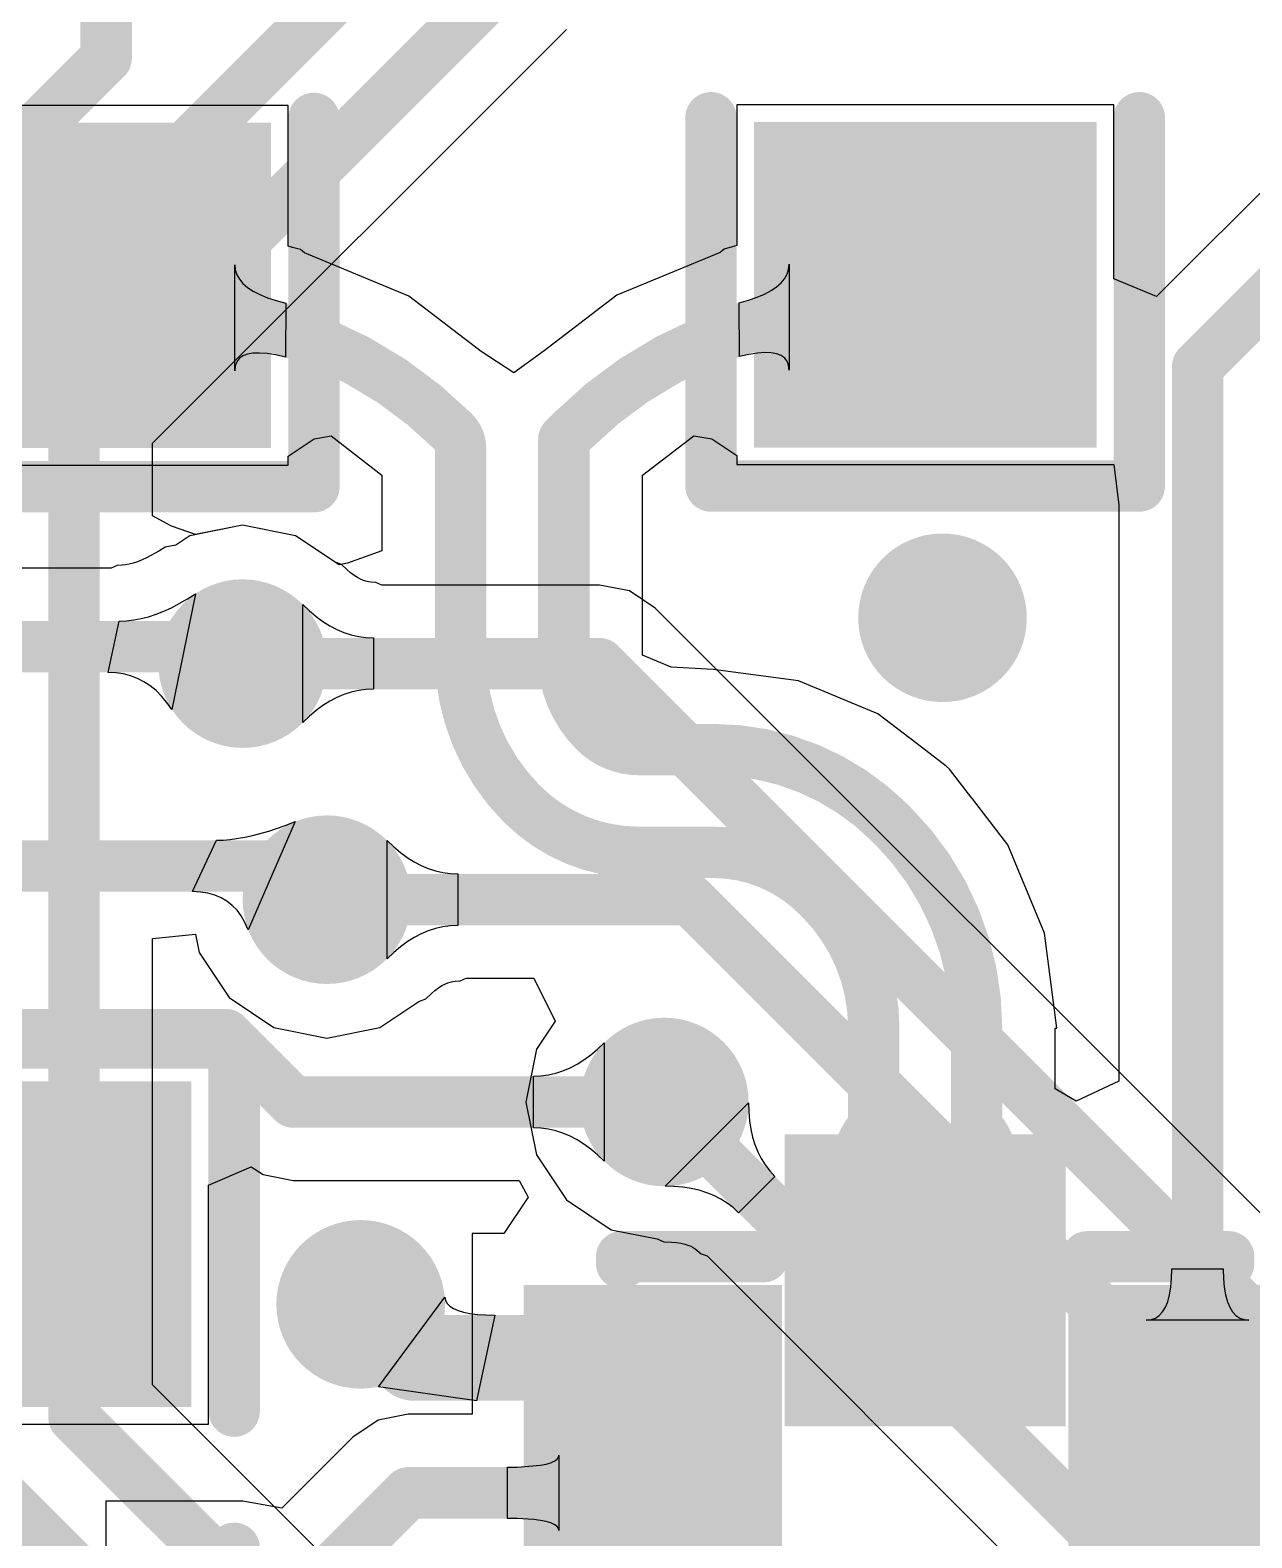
# Model space of a CAD drawing. Header units: millimetres. Extents: x 6.03 to 8.53, y 10.22 to 11.81.
# Drawn here: x 7.3866 to 7.5292, y 10.579 to 10.7551 of the extents above; entities that cross this region are included whole.
import ezdxf

# ---------------------------------------------------------------- set-up
doc = ezdxf.new("R2010")
doc.units = ezdxf.units.MM
doc.header["$MEASUREMENT"] = 0
for name, color, linetype in [('BottomLayer', 5, 'Continuous'), ('Mechanical15', 56, 'Continuous'), ('MultiLayer', 9, 'Continuous'), ('TopLayer', 1, 'Continuous'), ('TopOverlay', 2, 'Continuous'), ('TopPaste', 8, 'Continuous'), ('TopSolder', 216, 'Continuous')]:
    doc.layers.add(name, color=color, linetype=linetype)

# ---------------------------------------------------------------- blocks, each defined once
blk = doc.blocks.new('0603_25')
at = {"layer": 'TopLayer'}
for points in [[(-0.0425, -0.016), (-0.0125, -0.016), (-0.0425, 0.016), (-0.0125, 0.016)], [(0.0125, -0.016), (0.0425, -0.016), (0.0125, 0.016), (0.0425, 0.016)]]:
    blk.add_solid(points, dxfattribs=at)
at = {"layer": 'TopOverlay', "const_width": 0.006}
for points in [[(-0.051, -0.025), (-0.051, 0.025)], [(-0.008, 0.025), (-0.051, 0.025)], [(0.051, 0.025), (0.008, 0.025)], [(0.051, -0.025), (0.051, 0.025)], [(-0.008, -0.025), (-0.051, -0.025)], [(0.051, -0.025), (0.008, -0.025)]]:
    blk.add_lwpolyline(points, dxfattribs=at)
at = {"layer": 'TopOverlay', "const_width": 0.003}
for points in [[(-0.0525, 0.025, 1), (-0.0495, 0.025, 1)], [(-0.0525, 0.025, 1), (-0.0495, 0.025, 1)], [(-0.0095, 0.025, 1), (-0.0065, 0.025, 1)], [(0.0065, 0.025, 1), (0.0095, 0.025, 1)], [(0.0495, 0.025, 1), (0.0525, 0.025, 1)], [(0.0495, 0.025, 1), (0.0525, 0.025, 1)], [(-0.0525, -0.025, 1), (-0.0495, -0.025, 1)], [(-0.0525, -0.025, 1), (-0.0495, -0.025, 1)], [(-0.0095, -0.025, 1), (-0.0065, -0.025, 1)], [(0.0065, -0.025, 1), (0.0095, -0.025, 1)], [(0.0495, -0.025, 1), (0.0525, -0.025, 1)], [(0.0495, -0.025, 1), (0.0525, -0.025, 1)]]:
    blk.add_lwpolyline(points, format="xyb", close=True, dxfattribs=at)
at = {"layer": 'TopPaste'}
for points in [[(-0.0425, -0.016), (-0.0125, -0.016), (-0.0425, 0.016), (-0.0125, 0.016)], [(0.0125, -0.016), (0.0425, -0.016), (0.0125, 0.016), (0.0425, 0.016)]]:
    blk.add_solid(points, dxfattribs=at)
at = {"layer": 'TopSolder'}
for points in [[(-0.0465, -0.02), (-0.0085, -0.02), (-0.0465, 0.02), (-0.0085, 0.02)], [(0.0085, -0.02), (0.0465, -0.02), (0.0085, 0.02), (0.0465, 0.02)]]:
    blk.add_solid(points, dxfattribs=at)
blk = doc.blocks.new('0603_26')
at = {"layer": 'TopLayer'}
for points in [[(-0.0425, -0.016), (-0.0125, -0.016), (-0.0425, 0.016), (-0.0125, 0.016)], [(0.0125, -0.016), (0.0425, -0.016), (0.0125, 0.016), (0.0425, 0.016)]]:
    blk.add_solid(points, dxfattribs=at)
at = {"layer": 'TopOverlay', "const_width": 0.006}
for points in [[(-0.051, -0.025), (-0.051, 0.025)], [(-0.008, 0.025), (-0.051, 0.025)], [(0.051, 0.025), (0.008, 0.025)], [(0.051, -0.025), (0.051, 0.025)], [(-0.008, -0.025), (-0.051, -0.025)], [(0.051, -0.025), (0.008, -0.025)]]:
    blk.add_lwpolyline(points, dxfattribs=at)
at = {"layer": 'TopOverlay', "const_width": 0.003}
for points in [[(-0.0525, 0.025, 1), (-0.0495, 0.025, 1)], [(-0.0525, 0.025, 1), (-0.0495, 0.025, 1)], [(-0.0095, 0.025, 1), (-0.0065, 0.025, 1)], [(0.0065, 0.025, 1), (0.0095, 0.025, 1)], [(0.0495, 0.025, 1), (0.0525, 0.025, 1)], [(0.0495, 0.025, 1), (0.0525, 0.025, 1)], [(-0.0525, -0.025, 1), (-0.0495, -0.025, 1)], [(-0.0525, -0.025, 1), (-0.0495, -0.025, 1)], [(-0.0095, -0.025, 1), (-0.0065, -0.025, 1)], [(0.0065, -0.025, 1), (0.0095, -0.025, 1)], [(0.0495, -0.025, 1), (0.0525, -0.025, 1)], [(0.0495, -0.025, 1), (0.0525, -0.025, 1)]]:
    blk.add_lwpolyline(points, format="xyb", close=True, dxfattribs=at)
at = {"layer": 'TopPaste'}
for points in [[(-0.0425, -0.016), (-0.0125, -0.016), (-0.0425, 0.016), (-0.0125, 0.016)], [(0.0125, -0.016), (0.0425, -0.016), (0.0125, 0.016), (0.0425, 0.016)]]:
    blk.add_solid(points, dxfattribs=at)
at = {"layer": 'TopSolder'}
for points in [[(-0.0465, -0.02), (-0.0085, -0.02), (-0.0465, 0.02), (-0.0085, 0.02)], [(0.0085, -0.02), (0.0465, -0.02), (0.0085, 0.02), (0.0465, 0.02)]]:
    blk.add_solid(points, dxfattribs=at)
blk = doc.blocks.new('0603_28')
at = {"layer": 'TopLayer'}
for points in [[(-0.0425, -0.016), (-0.0125, -0.016), (-0.0425, 0.016), (-0.0125, 0.016)], [(0.0125, -0.016), (0.0425, -0.016), (0.0125, 0.016), (0.0425, 0.016)]]:
    blk.add_solid(points, dxfattribs=at)
at = {"layer": 'TopOverlay', "const_width": 0.006}
for points in [[(-0.051, -0.025), (-0.051, 0.025)], [(-0.008, 0.025), (-0.051, 0.025)], [(0.051, 0.025), (0.008, 0.025)], [(0.051, -0.025), (0.051, 0.025)], [(-0.008, -0.025), (-0.051, -0.025)], [(0.051, -0.025), (0.008, -0.025)]]:
    blk.add_lwpolyline(points, dxfattribs=at)
at = {"layer": 'TopOverlay', "const_width": 0.003}
for points in [[(-0.0525, 0.025, 1), (-0.0495, 0.025, 1)], [(-0.0525, 0.025, 1), (-0.0495, 0.025, 1)], [(-0.0095, 0.025, 1), (-0.0065, 0.025, 1)], [(0.0065, 0.025, 1), (0.0095, 0.025, 1)], [(0.0495, 0.025, 1), (0.0525, 0.025, 1)], [(0.0495, 0.025, 1), (0.0525, 0.025, 1)], [(-0.0525, -0.025, 1), (-0.0495, -0.025, 1)], [(-0.0525, -0.025, 1), (-0.0495, -0.025, 1)], [(-0.0095, -0.025, 1), (-0.0065, -0.025, 1)], [(0.0065, -0.025, 1), (0.0095, -0.025, 1)], [(0.0495, -0.025, 1), (0.0525, -0.025, 1)], [(0.0495, -0.025, 1), (0.0525, -0.025, 1)]]:
    blk.add_lwpolyline(points, format="xyb", close=True, dxfattribs=at)
at = {"layer": 'TopPaste'}
for points in [[(-0.0425, -0.016), (-0.0125, -0.016), (-0.0425, 0.016), (-0.0125, 0.016)], [(0.0125, -0.016), (0.0425, -0.016), (0.0125, 0.016), (0.0425, 0.016)]]:
    blk.add_solid(points, dxfattribs=at)
at = {"layer": 'TopSolder'}
for points in [[(-0.0465, -0.02), (-0.0085, -0.02), (-0.0465, 0.02), (-0.0085, 0.02)], [(0.0085, -0.02), (0.0465, -0.02), (0.0085, 0.02), (0.0465, 0.02)]]:
    blk.add_solid(points, dxfattribs=at)
blk = doc.blocks.new('FSUSB42UMX_48')
at = {"layer": 'Mechanical15'}
for points, const_width in [([(-0.0324799, 0.00787, 1), (-0.0383799, 0.00787, 1)], 0.005906), ([(-0.0398564, 0.00787, 1), (-0.0369034, 0.00787, 1)], 0.002953), ([(-0.0339564, 0.00787, 1), (-0.0310034, 0.00787, 1)], 0.002953)]:
    blk.add_lwpolyline(points, format="xyb", close=True, dxfattribs=dict(at, const_width=const_width))
at = {"layer": 'TopLayer'}
for points in [[(-0.0202754, 0.0428735), (-0.0202754, 0.0207085), (-0.0112204, 0.0428735), (-0.0112204, 0.0207085)], [(-0.0045274, 0.0428735), (-0.0045274, 0.0207085), (0.0045276, 0.0428735), (0.0045276, 0.0207085)], [(0.0112206, 0.0428735), (0.0112206, 0.0207085), (0.0202756, 0.0428735), (0.0202756, 0.0207085)], [(-0.0378509, 0.0124015), (-0.0378509, 0.0033465), (-0.0117489, 0.0124015), (-0.0117489, 0.0033465)], [(0.0117491, 0.0124015), (0.0117491, 0.0033465), (0.0378511, 0.0124015), (0.0378511, 0.0033465)], [(-0.0378509, -0.0033465), (-0.0378509, -0.0124015), (-0.0117489, -0.0033465), (-0.0117489, -0.0124015)], [(0.0117491, -0.0033465), (0.0117491, -0.0124015), (0.0378511, -0.0033465), (0.0378511, -0.0124015)], [(-0.0202754, -0.0207085), (-0.0202754, -0.0428735), (-0.0112204, -0.0207085), (-0.0112204, -0.0428735)], [(-0.0045274, -0.0207085), (-0.0045274, -0.0428735), (0.0045276, -0.0207085), (0.0045276, -0.0428735)], [(0.0112206, -0.0207085), (0.0112206, -0.0428735), (0.0202756, -0.0207085), (0.0202756, -0.0428735)]]:
    blk.add_solid(points, dxfattribs=at)
at = {"layer": 'TopOverlay', "const_width": 0.005984}
for points in [[(-0.0275589, 0.018899), (-0.0275589, 0.035433)], [(-0.0267789, 0.035433), (-0.0275589, 0.035433)], [(0.0275591, 0.035433), (0.0267791, 0.035433)], [(0.0275591, 0.018899), (0.0275591, 0.035433)], [(-0.0275589, -0.035433), (-0.0275589, -0.018899)], [(0.0275591, -0.035433), (0.0275591, -0.018899)], [(-0.0267789, -0.035433), (-0.0275589, -0.035433)], [(0.0275591, -0.035433), (0.0267791, -0.035433)]]:
    blk.add_lwpolyline(points, dxfattribs=at)
at = {"layer": 'TopOverlay'}
for points, const_width in [([(-0.0290549, 0.035433, 1), (-0.0260629, 0.035433, 1)], 0.002992), ([(-0.0290549, 0.035433, 1), (-0.0260629, 0.035433, 1)], 0.002992), ([(-0.0282749, 0.035433, 1), (-0.0252829, 0.035433, 1)], 0.002992), ([(0.0252831, 0.035433, 1), (0.0282751, 0.035433, 1)], 0.002992), ([(0.0260631, 0.035433, 1), (0.0290551, 0.035433, 1)], 0.002992), ([(0.0260631, 0.035433, 1), (0.0290551, 0.035433, 1)], 0.002992), ([(-0.0356295, 0.0255906, 1), (-0.0415295, 0.0255906, 1)], 0.005906), ([(-0.043006, 0.0255906, 1), (-0.040053, 0.0255906, 1)], 0.002953), ([(-0.037106, 0.0255906, 1), (-0.034153, 0.0255906, 1)], 0.002953), ([(-0.0290549, 0.018899, 1), (-0.0260629, 0.018899, 1)], 0.002992), ([(0.0260631, 0.018899, 1), (0.0290551, 0.018899, 1)], 0.002992), ([(-0.0290549, -0.018899, 1), (-0.0260629, -0.018899, 1)], 0.002992), ([(0.0260631, -0.018899, 1), (0.0290551, -0.018899, 1)], 0.002992), ([(-0.0290549, -0.035433, 1), (-0.0260629, -0.035433, 1)], 0.002992), ([(-0.0290549, -0.035433, 1), (-0.0260629, -0.035433, 1)], 0.002992), ([(-0.0282749, -0.035433, 1), (-0.0252829, -0.035433, 1)], 0.002992), ([(0.0252831, -0.035433, 1), (0.0282751, -0.035433, 1)], 0.002992), ([(0.0260631, -0.035433, 1), (0.0290551, -0.035433, 1)], 0.002992), ([(0.0260631, -0.035433, 1), (0.0290551, -0.035433, 1)], 0.002992)]:
    blk.add_lwpolyline(points, format="xyb", close=True, dxfattribs=dict(at, const_width=const_width))
at = {"layer": 'TopPaste'}
for points in [[(-0.0202754, 0.0428735), (-0.0202754, 0.0207085), (-0.0112204, 0.0428735), (-0.0112204, 0.0207085)], [(-0.0045274, 0.0428735), (-0.0045274, 0.0207085), (0.0045276, 0.0428735), (0.0045276, 0.0207085)], [(0.0112206, 0.0428735), (0.0112206, 0.0207085), (0.0202756, 0.0428735), (0.0202756, 0.0207085)], [(-0.0378509, 0.0124015), (-0.0378509, 0.0033465), (-0.0117489, 0.0124015), (-0.0117489, 0.0033465)], [(0.0117491, 0.0124015), (0.0117491, 0.0033465), (0.0378511, 0.0124015), (0.0378511, 0.0033465)], [(-0.0378509, -0.0033465), (-0.0378509, -0.0124015), (-0.0117489, -0.0033465), (-0.0117489, -0.0124015)], [(0.0117491, -0.0033465), (0.0117491, -0.0124015), (0.0378511, -0.0033465), (0.0378511, -0.0124015)], [(-0.0202754, -0.0207085), (-0.0202754, -0.0428735), (-0.0112204, -0.0207085), (-0.0112204, -0.0428735)], [(-0.0045274, -0.0207085), (-0.0045274, -0.0428735), (0.0045276, -0.0207085), (0.0045276, -0.0428735)], [(0.0112206, -0.0207085), (0.0112206, -0.0428735), (0.0202756, -0.0207085), (0.0202756, -0.0428735)]]:
    blk.add_solid(points, dxfattribs=at)
at = {"layer": 'TopSolder'}
for points in [[(-0.0242754, 0.0468735), (-0.0242754, 0.0167085), (-0.0072204, 0.0468735), (-0.0072204, 0.0167085)], [(-0.0085274, 0.0468735), (-0.0085274, 0.0167085), (0.0085276, 0.0468735), (0.0085276, 0.0167085)], [(0.0072206, 0.0468735), (0.0072206, 0.0167085), (0.0242756, 0.0468735), (0.0242756, 0.0167085)], [(-0.0418509, 0.0164015), (-0.0418509, -0.0006535), (-0.0077489, 0.0164015), (-0.0077489, -0.0006535)], [(0.0077491, 0.0164015), (0.0077491, -0.0006535), (0.0418511, 0.0164015), (0.0418511, -0.0006535)], [(-0.0418509, 0.0006535), (-0.0418509, -0.0164015), (-0.0077489, 0.0006535), (-0.0077489, -0.0164015)], [(0.0077491, 0.0006535), (0.0077491, -0.0164015), (0.0418511, 0.0006535), (0.0418511, -0.0164015)], [(-0.0242754, -0.0167085), (-0.0242754, -0.0468735), (-0.0072204, -0.0167085), (-0.0072204, -0.0468735)], [(-0.0085274, -0.0167085), (-0.0085274, -0.0468735), (0.0085276, -0.0167085), (0.0085276, -0.0468735)], [(0.0072206, -0.0167085), (0.0072206, -0.0468735), (0.0242756, -0.0167085), (0.0242756, -0.0468735)]]:
    blk.add_solid(points, dxfattribs=at)

msp = doc.modelspace()

# ---------------------------------------------------------------- linework, layer by layer
at = {"layer": 'BottomLayer'}
for p, q in [((7.4009088, 10.7068293), (7.4492238, 10.7551443)), ((7.4009088, 10.6983391), (7.4009088, 10.7068293)), ((7.4031167, 10.697159), (7.4009088, 10.6983391)), ((7.4059089, 10.6961598), (7.4031167, 10.697159)), ((7.4114176, 10.6972556), (7.4059089, 10.6961598)), ((7.417599, 10.696026), (7.4114176, 10.6972556)), ((7.4221459, 10.6929879), (7.417599, 10.696026)), ((7.4229475, 10.6926742), (7.4221459, 10.6929879)), ((7.4235684, 10.6920773), (7.4229475, 10.6926742)), ((7.4240226, 10.6916929), (7.4235684, 10.6920773)), ((7.4244434, 10.6913837), (7.4240226, 10.6916929)), ((7.424831, 10.6911406), (7.4244434, 10.6913837)), ((7.4251845, 10.6909558), (7.424831, 10.6911406)), ((7.4255085, 10.6908194), (7.4251845, 10.6909558)), ((7.425811, 10.6907219), (7.4255085, 10.6908194)), ((7.4261005, 10.6906561), (7.425811, 10.6907219)), ((7.4263925, 10.6906169), (7.4261005, 10.6906561)), ((7.4269837, 10.6905908), (7.4263925, 10.6906169)), ((7.4276515, 10.690279), (7.4269837, 10.6905908)), ((7.4530669, 10.690279), (7.4276515, 10.690279)), ((7.4565785, 10.6895805), (7.4530669, 10.690279)), ((7.4595555, 10.6875913), (7.4565785, 10.6895805)), ((7.4184466, 10.674213), (7.4184466, 10.6879924)), ((7.4184466, 10.6879924), (7.4192153, 10.6872534)), ((7.4192153, 10.6872534), (7.4199966, 10.6865921)), ((7.4199966, 10.6865921), (7.4207905, 10.6860087)), ((7.4207905, 10.6860087), (7.4215968, 10.685503)), ((7.5413248, 10.605822), (7.4595555, 10.6875913)), ((7.4215968, 10.685503), (7.4224156, 10.6850751)), ((7.4224156, 10.6850751), (7.4232469, 10.6847251)), ((7.4232469, 10.6847251), (7.4240907, 10.6844528)), ((7.4240907, 10.6844528), (7.4249471, 10.6842583)), ((7.4249471, 10.6842583), (7.4258159, 10.6841416)), ((7.4258159, 10.6841416), (7.4266973, 10.6841027)), ((7.4266973, 10.6841027), (7.4266973, 10.6781027)), ((7.4232469, 10.6774803), (7.4224156, 10.6771303)), ((7.4240907, 10.6777526), (7.4232469, 10.6774803)), ((7.4249471, 10.6779471), (7.4240907, 10.6777526)), ((7.4258159, 10.6780638), (7.4249471, 10.6779471)), ((7.4266973, 10.6781027), (7.4258159, 10.6780638)), ((7.4199966, 10.6756133), (7.4192153, 10.674952)), ((7.4207905, 10.6761967), (7.4199966, 10.6756133)), ((7.4215968, 10.6767024), (7.4207905, 10.6761967)), ((7.4224156, 10.6771303), (7.4215968, 10.6767024)), ((7.4192153, 10.674952), (7.4184466, 10.674213)), ((7.4282891, 10.6466538), (7.4282891, 10.6604334)), ((7.4282891, 10.6604334), (7.4290578, 10.6596943)), ((7.4290578, 10.6596943), (7.4298391, 10.659033)), ((7.4298391, 10.659033), (7.430633, 10.6584496)), ((7.430633, 10.6584496), (7.4314393, 10.6579439)), ((7.4314393, 10.6579439), (7.4322581, 10.657516)), ((7.4322581, 10.657516), (7.4330894, 10.657166)), ((7.4330894, 10.657166), (7.4339332, 10.6568937)), ((7.4339332, 10.6568937), (7.4347896, 10.6566992)), ((7.4347896, 10.6566992), (7.4356584, 10.6565825)), ((7.4356584, 10.6565825), (7.4365398, 10.6565436)), ((7.4365398, 10.6565436), (7.4365398, 10.6505436)), ((7.4009088, 10.6490213), (7.4059088, 10.6495138)), ((7.4059088, 10.6495138), (7.4063368, 10.6473622)), ((7.4314393, 10.6491433), (7.430633, 10.6486376)), ((7.4322581, 10.6495712), (7.4314393, 10.6491433)), ((7.4330894, 10.6499212), (7.4322581, 10.6495712)), ((7.4339332, 10.6501935), (7.4330894, 10.6499212)), ((7.4347896, 10.650388), (7.4339332, 10.6501935)), ((7.4356584, 10.6505047), (7.4347896, 10.650388)), ((7.4365398, 10.6505436), (7.4356584, 10.6505047)), ((7.4009088, 10.5969109), (7.4009088, 10.6490213)), ((7.4063368, 10.6473622), (7.4098383, 10.6421218)), ((7.4290578, 10.6473929), (7.4282891, 10.6466538)), ((7.4298391, 10.6480542), (7.4290578, 10.6473929)), ((7.430633, 10.6486376), (7.4298391, 10.6480542)), ((7.4350272, 10.6436906), (7.435351, 10.6438269)), ((7.435351, 10.6438269), (7.4356529, 10.6439243)), ((7.4356529, 10.6439243), (7.435943, 10.6439902)), ((7.435943, 10.6439902), (7.436235, 10.6440294)), ((7.436235, 10.6440294), (7.4368261, 10.6440555)), ((7.4368261, 10.6440555), (7.4374939, 10.6443673)), ((7.4374939, 10.6443673), (7.4454192, 10.6443673)), ((7.4454192, 10.6443673), (7.447888, 10.6393673)), ((7.4098383, 10.6421218), (7.4150787, 10.6386203)), ((7.4327903, 10.6419723), (7.4334111, 10.6425692)), ((7.4334111, 10.6425692), (7.4338645, 10.6429529)), ((7.4338645, 10.6429529), (7.4342863, 10.6432629)), ((7.4342863, 10.6432629), (7.4346737, 10.6435058)), ((7.4346737, 10.6435058), (7.4350272, 10.6436906)), ((7.4274415, 10.6386203), (7.4319885, 10.6416585)), ((7.4319885, 10.6416585), (7.4327903, 10.6419723)), ((7.4150787, 10.6386203), (7.4212601, 10.6373907)), ((7.4212601, 10.6373907), (7.4274415, 10.6386203)), ((7.447888, 10.6393673), (7.4457069, 10.636103)), ((7.4457069, 10.636103), (7.4444773, 10.6299216)), ((7.4444773, 10.6299216), (7.4457069, 10.6237402)), ((7.4607286, 10.6200796), (7.4704722, 10.6298232)), ((7.4704722, 10.6298232), (7.4704932, 10.628757)), ((7.4704932, 10.628757), (7.4705781, 10.6277369)), ((7.4705781, 10.6277369), (7.4707269, 10.626763)), ((7.4707269, 10.626763), (7.4709394, 10.6258353)), ((7.4709394, 10.6258353), (7.4712159, 10.6249538)), ((7.4712159, 10.6249538), (7.4715562, 10.6241184)), ((7.4457069, 10.6237402), (7.4492084, 10.6184998)), ((7.4715562, 10.6241184), (7.4719603, 10.6233292)), ((7.4719603, 10.6233292), (7.4724283, 10.6225862)), ((7.4735559, 10.6212386), (7.4693132, 10.6169959)), ((7.4724283, 10.6225862), (7.4729602, 10.6218893)), ((7.4729602, 10.6218893), (7.4735559, 10.6212386)), ((7.4617948, 10.6200586), (7.4607286, 10.6200796)), ((7.4628149, 10.6199737), (7.4617948, 10.6200586)), ((7.4637888, 10.6198249), (7.4628149, 10.6199737)), ((7.4647165, 10.6196124), (7.4637888, 10.6198249)), ((7.465598, 10.6193359), (7.4647165, 10.6196124)), ((7.4664334, 10.6189956), (7.465598, 10.6193359)), ((7.4492084, 10.6184998), (7.4544488, 10.6149983)), ((7.4672226, 10.6185915), (7.4664334, 10.6189956)), ((7.4679656, 10.6181235), (7.4672226, 10.6185915)), ((7.4686625, 10.6175916), (7.4679656, 10.6181235)), ((7.4693132, 10.6169959), (7.4686625, 10.6175916)), ((7.4544488, 10.6149983), (7.4598124, 10.6139314)), ((7.4598124, 10.6139314), (7.4606007, 10.6135865)), ((7.4606007, 10.6135865), (7.461461, 10.6135696)), ((7.461461, 10.6135696), (7.4620538, 10.6135202)), ((7.4620538, 10.6135202), (7.4625715, 10.6134411)), ((7.4625715, 10.6134411), (7.4630169, 10.6133391)), ((7.4630169, 10.6133391), (7.4633974, 10.6132198)), ((7.4633974, 10.6132198), (7.4637229, 10.6130872)), ((7.4637229, 10.6130872), (7.4640054, 10.6129426)), ((7.4640054, 10.6129426), (7.4642582, 10.6127833)), ((7.4642582, 10.6127833), (7.4644912, 10.6126055)), ((7.4644912, 10.6126055), (7.4649279, 10.6122057)), ((7.4649279, 10.6122057), (7.4656206, 10.6119539)), ((7.4656206, 10.6119539), (7.5114175, 10.566157)), ((7.4595752, 10.5382445), (7.4009088, 10.5969109))]:
    msp.add_line(p, q, dxfattribs=at)
at = {"layer": 'BottomLayer', "const_width": 0.006}
for points in [[(7.3954912, 10.7517905), (7.3954912, 10.9597789)], [(7.3797325, 10.7163468), (7.4269872, 10.7636015)], [(7.3917325, 10.7106302), (7.4427352, 10.7616329)], [(7.3677325, 10.7240318), (7.3954912, 10.7517905)], [(7.3917325, 10.59311), (7.3917325, 10.7106302)], [(7.4114176, 10.6811027), (7.4530669, 10.6811027)], [(7.4530669, 10.6811027), (7.5375239, 10.5966457)], [(7.4212601, 10.6535436), (7.4636555, 10.6535436)], [(7.4636555, 10.6535436), (7.5325534, 10.5846457)], [(7.4606302, 10.6299216), (7.5179061, 10.5726457)], [(7.3917325, 10.59311), (7.4530866, 10.5317559)], [(7.3797325, 10.5875903), (7.4269872, 10.5403356)]]:
    msp.add_lwpolyline(points, dxfattribs=at)
at = {"layer": 'BottomLayer'}
for points, const_width in [([(7.3939912, 10.7517905, 1), (7.3969912, 10.7517905, 1)], 0.003), ([(7.3939912, 10.7517905, 1), (7.3969912, 10.7517905, 1)], 0.003), ([(7.3902325, 10.7106302, 1), (7.3932325, 10.7106302, 1)], 0.003), ([(7.3902325, 10.7106302, 1), (7.3932325, 10.7106302, 1)], 0.003), ([(7.4881884, 10.6864525, 1), (7.4980308, 10.6864525, 1)], 0.0098425), ([(7.4064964, 10.6811027, 1), (7.4163388, 10.6811027, 1)], 0.0098425), ([(7.4099176, 10.6811027, 1), (7.4129176, 10.6811027, 1)], 0.003), ([(7.4515669, 10.6811027, 1), (7.4545669, 10.6811027, 1)], 0.003), ([(7.4515669, 10.6811027, 1), (7.4545669, 10.6811027, 1)], 0.003), ([(7.4163389, 10.6535436, 1), (7.4261813, 10.6535436, 1)], 0.0098425), ([(7.4197601, 10.6535436, 1), (7.4227601, 10.6535436, 1)], 0.003), ([(7.4621555, 10.6535436, 1), (7.4651555, 10.6535436, 1)], 0.003), ([(7.4621555, 10.6535436, 1), (7.4651555, 10.6535436, 1)], 0.003), ([(7.455709, 10.6299216, 1), (7.4655514, 10.6299216, 1)], 0.0098425), ([(7.4591302, 10.6299216, 1), (7.4621302, 10.6299216, 1)], 0.003), ([(7.4202759, 10.6062996, 1), (7.4301183, 10.6062996, 1)], 0.0098425), ([(7.3902325, 10.59311, 1), (7.3932325, 10.59311, 1)], 0.003), ([(7.3902325, 10.59311, 1), (7.3932325, 10.59311, 1)], 0.003)]:
    msp.add_lwpolyline(points, format="xyb", close=True, dxfattribs=dict(at, const_width=const_width))
at = {"layer": 'MultiLayer', "const_width": 0.0098425}
for points in [[(7.4881884, 10.6864525, 1), (7.4980308, 10.6864525, 1)], [(7.4064964, 10.6811027, 1), (7.4163388, 10.6811027, 1)], [(7.4163389, 10.6535436, 1), (7.4261813, 10.6535436, 1)], [(7.455709, 10.6299216, 1), (7.4655514, 10.6299216, 1)], [(7.4202759, 10.6062996, 1), (7.4301183, 10.6062996, 1)]]:
    msp.add_lwpolyline(points, format="xyb", close=True, dxfattribs=at)
at = {"layer": 'TopLayer'}
for p, q in [((7.5617542, 10.7676218), (7.5180885, 10.7239561)), ((7.4167371, 10.7462559), (7.3727371, 10.7462559)), ((7.4167371, 10.7298535), (7.4167371, 10.7462559)), ((7.5130885, 10.7463303), (7.4690885, 10.7463303)), ((7.4690885, 10.7463303), (7.4690885, 10.7299263)), ((7.5130885, 10.7260272), (7.5130885, 10.7463303)), ((7.4172212, 10.7296907), (7.4167371, 10.7298535)), ((7.4181738, 10.7294298), (7.4172212, 10.7296907)), ((7.4186401, 10.7290679), (7.4181738, 10.7294298)), ((7.4308271, 10.7240199), (7.4186401, 10.7290679)), ((7.4671561, 10.7291153), (7.4550891, 10.7241169)), ((7.4676424, 10.729494), (7.4671561, 10.7291153)), ((7.4685673, 10.729749), (7.4676424, 10.729494)), ((7.4690885, 10.7299263), (7.4685673, 10.729749)), ((7.4104971, 10.715299), (7.4104971, 10.7276524)), ((7.4104971, 10.7276524), (7.4105567, 10.7270653)), ((7.4105567, 10.7270653), (7.4107355, 10.726509)), ((7.4107355, 10.726509), (7.4110336, 10.7259835)), ((7.4746829, 10.7260432), (7.4749749, 10.726572)), ((7.4749749, 10.726572), (7.4751501, 10.7271327)), ((7.4751501, 10.7271327), (7.4752085, 10.7277252)), ((7.4752085, 10.7277252), (7.4752085, 10.715369)), ((7.4110336, 10.7259835), (7.4114509, 10.7254887)), ((7.4114509, 10.7254887), (7.4119874, 10.7250247)), ((7.4119874, 10.7250247), (7.4126431, 10.7245914)), ((7.4731061, 10.7246478), (7.4737485, 10.7250811)), ((7.4737485, 10.7250811), (7.4742741, 10.7255462)), ((7.4742741, 10.7255462), (7.4746829, 10.7260432)), ((7.5180885, 10.7239561), (7.5130885, 10.7260272)), ((7.4126431, 10.7245914), (7.4134181, 10.724189)), ((7.4134181, 10.724189), (7.4143123, 10.7238172)), ((7.4143123, 10.7238172), (7.4153257, 10.7234763)), ((7.4153257, 10.7234763), (7.4164583, 10.7231661)), ((7.4164583, 10.7231661), (7.4164133, 10.7168895)), ((7.4392471, 10.717559), (7.4308271, 10.7240199)), ((7.4550891, 10.7241169), (7.4466275, 10.7176242)), ((7.4693684, 10.7232332), (7.470478, 10.7235391)), ((7.469414, 10.7169545), (7.4693684, 10.7232332)), ((7.470478, 10.7235391), (7.4714708, 10.7238768)), ((7.4714708, 10.7238768), (7.4723469, 10.7242464)), ((7.4723469, 10.7242464), (7.4731061, 10.7246478)), ((7.4107337, 10.7163397), (7.4105563, 10.7158645)), ((7.4110296, 10.7167246), (7.4107337, 10.7163397)), ((7.4114437, 10.7170191), (7.4110296, 10.7167246)), ((7.4119762, 10.7172233), (7.4114437, 10.7170191)), ((7.4126269, 10.7173372), (7.4119762, 10.7172233)), ((7.413396, 10.7173608), (7.4126269, 10.7173372)), ((7.4142835, 10.717294), (7.413396, 10.7173608)), ((7.4152892, 10.7171369), (7.4142835, 10.717294)), ((7.4164133, 10.7168895), (7.4152892, 10.7171369)), ((7.4430591, 10.715055), (7.4392471, 10.717559)), ((7.4466275, 10.7176242), (7.4430591, 10.715055)), ((7.470515, 10.7171976), (7.469414, 10.7169545)), ((7.4715, 10.7173514), (7.470515, 10.7171976)), ((7.4723692, 10.7174159), (7.4715, 10.7173514)), ((7.4731225, 10.7173913), (7.4723692, 10.7174159)), ((7.4737599, 10.7172773), (7.4731225, 10.7173913)), ((7.4742814, 10.7170742), (7.4737599, 10.7172773)), ((7.474687, 10.7167818), (7.4742814, 10.7170742)), ((7.4749767, 10.7164001), (7.474687, 10.7167818)), ((7.4751506, 10.7159292), (7.4749767, 10.7164001)), ((7.4752085, 10.715369), (7.4751506, 10.7159292)), ((7.4105563, 10.7158645), (7.4104971, 10.715299)), ((7.4167371, 10.705332), (7.419768, 10.7073572)), ((7.419768, 10.7073572), (7.4217371, 10.7076762)), ((7.4217371, 10.7076762), (7.4276765, 10.7031188)), ((7.4580891, 10.7031002), (7.4640885, 10.7077037)), ((7.4640885, 10.7077037), (7.4661935, 10.707326)), ((7.4661935, 10.707326), (7.4690885, 10.7053916)), ((7.4690885, 10.7053916), (7.4690885, 10.7043303)), ((7.3727371, 10.7042559), (7.4167371, 10.7042559)), ((7.4167371, 10.7042559), (7.4167371, 10.705332)), ((7.4690885, 10.7043303), (7.5130884, 10.7043303)), ((7.5130884, 10.7043303), (7.5137032, 10.6995849)), ((7.4276765, 10.7031188), (7.4276765, 10.6942851)), ((7.4580891, 10.6821075), (7.4580891, 10.7031002)), ((7.5137032, 10.6995849), (7.5137032, 10.6323584)), ((7.4114176, 10.6972556), (7.4052362, 10.696026)), ((7.417599, 10.696026), (7.4114176, 10.6972556)), ((7.4036087, 10.6949386), (7.4023869, 10.6947157)), ((7.4052362, 10.696026), (7.4036087, 10.6949386)), ((7.4226765, 10.6926334), (7.417599, 10.696026)), ((7.3996826, 10.6931996), (7.3991363, 10.6929856)), ((7.4001988, 10.6934358), (7.3996826, 10.6931996)), ((7.4016332, 10.6942293), (7.4001988, 10.6934358)), ((7.4023869, 10.6947157), (7.4016332, 10.6942293)), ((7.4276765, 10.6942851), (7.4236617, 10.6928239)), ((7.3960871, 10.6922475), (7.3469428, 10.6922475)), ((7.3967693, 10.6925609), (7.3960871, 10.6922475)), ((7.3973692, 10.6925837), (7.3967693, 10.6925609)), ((7.397753, 10.6926268), (7.3973692, 10.6925837)), ((7.3981713, 10.6927041), (7.397753, 10.6926268)), ((7.3986331, 10.6928222), (7.3981713, 10.6927041)), ((7.3991363, 10.6929856), (7.3986331, 10.6928222)), ((7.4236617, 10.6928239), (7.4226765, 10.6926334)), ((7.403126, 10.6876332), (7.4049701, 10.6886533)), ((7.4059086, 10.689259), (7.4031527, 10.6757579)), ((7.4049701, 10.6886533), (7.4059086, 10.689259)), ((7.3957238, 10.6800712), (7.3970157, 10.6860712)), ((7.3970157, 10.6860712), (7.3978558, 10.6861031)), ((7.3978558, 10.6861031), (7.3987068, 10.6861987)), ((7.3987068, 10.6861987), (7.3995688, 10.6863581)), ((7.3995688, 10.6863581), (7.4004417, 10.6865813)), ((7.4004417, 10.6865813), (7.4013255, 10.6868682)), ((7.4013255, 10.6868682), (7.4022203, 10.6872188)), ((7.4022203, 10.6872188), (7.403126, 10.6876332)), ((7.4614416, 10.6806687), (7.4580891, 10.6821075)), ((7.3966332, 10.6800281), (7.3957238, 10.6800712)), ((7.3975056, 10.6798987), (7.3966332, 10.6800281)), ((7.398341, 10.679683), (7.3975056, 10.6798987)), ((7.3991394, 10.6793811), (7.398341, 10.679683)), ((7.3999008, 10.6789929), (7.3991394, 10.6793811)), ((7.4006252, 10.6785184), (7.3999008, 10.6789929)), ((7.4663297, 10.6803982), (7.4614416, 10.6806687)), ((7.4663297, 10.6803981), (7.4663297, 10.6803982)), ((7.4762906, 10.6790867), (7.4663297, 10.6803981)), ((7.4855728, 10.6752419), (7.4762906, 10.6790867)), ((7.4013126, 10.6779577), (7.4006252, 10.6785184)), ((7.401963, 10.6773107), (7.4013126, 10.6779577)), ((7.4025763, 10.6765775), (7.401963, 10.6773107)), ((7.4031527, 10.6757579), (7.4025763, 10.6765775)), ((7.4900122, 10.6718354), (7.4855728, 10.6752419)), ((7.4901523, 10.671728), (7.4900122, 10.6718354)), ((7.4901644, 10.6717186), (7.4901523, 10.671728)), ((7.4935435, 10.669126), (7.4901644, 10.6717186)), ((7.4939343, 10.6687869), (7.4935435, 10.669126)), ((7.4935435, 10.669126), (7.4935435, 10.669126)), ((7.496551, 10.6653762), (7.4939343, 10.6687869)), ((7.4965539, 10.6653726), (7.496551, 10.6653762)), ((7.4966057, 10.665305), (7.4965539, 10.6653726)), ((7.5007272, 10.6599336), (7.4966057, 10.665305)), ((7.4175455, 10.6626583), (7.412062, 10.6500407)), ((7.4125806, 10.6610251), (7.4144758, 10.6615477)), ((7.4144758, 10.6615477), (7.416492, 10.6622446)), ((7.416492, 10.6622446), (7.4175455, 10.6626583)), ((7.4055568, 10.6544807), (7.4083724, 10.6604807)), ((7.4083724, 10.6604807), (7.4091535, 10.6605025)), ((7.4091535, 10.6605025), (7.4099648, 10.6605678)), ((7.4099648, 10.6605678), (7.4116784, 10.6608291)), ((7.4116784, 10.6608291), (7.4125806, 10.6610251)), ((7.5049976, 10.6496239), (7.5007272, 10.6599336)), ((7.4064884, 10.6544363), (7.4055568, 10.6544807)), ((7.4073576, 10.6543031), (7.4064884, 10.6544363)), ((7.4081643, 10.6540811), (7.4073576, 10.6543031)), ((7.4089085, 10.6537703), (7.4081643, 10.6540811)), ((7.4095903, 10.6533707), (7.4089085, 10.6537703)), ((7.4102096, 10.6528823), (7.4095903, 10.6533707)), ((7.4107664, 10.6523051), (7.4102096, 10.6528823)), ((7.4112607, 10.6516391), (7.4107664, 10.6523051)), ((7.4116926, 10.6508843), (7.4112607, 10.6516391)), ((7.412062, 10.6500407), (7.4116926, 10.6508843)), ((7.5064542, 10.6385602), (7.5049976, 10.6496239)), ((7.5062648, 10.6314609), (7.5062648, 10.6385602)), ((7.5062648, 10.6385602), (7.5064542, 10.6385602)), ((7.4528325, 10.6360723), (7.4536012, 10.6368114)), ((7.4536012, 10.6368114), (7.4536012, 10.6230318)), ((7.4512573, 10.6348276), (7.4520512, 10.635411)), ((7.4520512, 10.635411), (7.4528325, 10.6360723)), ((7.4471007, 10.6330772), (7.4479571, 10.6332717)), ((7.4479571, 10.6332717), (7.4488009, 10.633544)), ((7.4488009, 10.633544), (7.4496322, 10.633894)), ((7.4496322, 10.633894), (7.450451, 10.6343219)), ((7.450451, 10.6343219), (7.4512573, 10.6348276)), ((7.4453505, 10.6329216), (7.4462319, 10.6329605)), ((7.4453505, 10.6269216), (7.4453505, 10.6329216)), ((7.4462319, 10.6329605), (7.4471007, 10.6330772)), ((7.5087071, 10.6300374), (7.5062648, 10.6314609)), ((7.5137032, 10.6323584), (7.5087071, 10.6300374)), ((7.4462319, 10.6268827), (7.4453505, 10.6269216)), ((7.4471007, 10.626766), (7.4462319, 10.6268827)), ((7.4479571, 10.6265715), (7.4471007, 10.626766)), ((7.4488009, 10.6262992), (7.4479571, 10.6265715)), ((7.4496322, 10.6259492), (7.4488009, 10.6262992)), ((7.450451, 10.6255213), (7.4496322, 10.6259492)), ((7.4512573, 10.6250156), (7.450451, 10.6255213)), ((7.4520512, 10.6244322), (7.4512573, 10.6250156)), ((7.4528325, 10.6237709), (7.4520512, 10.6244322)), ((7.4536012, 10.6230318), (7.4528325, 10.6237709)), ((7.4074331, 10.6202088), (7.4124331, 10.6223648)), ((7.4124331, 10.6223648), (7.4138115, 10.6214438)), ((7.4138115, 10.6214438), (7.4173231, 10.6207453)), ((7.4074331, 10.5923267), (7.4074331, 10.6202088)), ((7.4173231, 10.6207453), (7.4436843, 10.6207453)), ((7.4436843, 10.6207453), (7.4447657, 10.6188289)), ((7.4447657, 10.6188289), (7.4418883, 10.6145718)), ((7.4418883, 10.6145718), (7.438215, 10.6145718)), ((7.438215, 10.6145718), (7.438215, 10.5934726)), ((7.5198495, 10.6093118), (7.5198795, 10.6104518)), ((7.5198795, 10.6104518), (7.5258795, 10.6104518)), ((7.5258795, 10.6104518), (7.5259095, 10.6093118)), ((7.5197595, 10.6082918), (7.5198495, 10.6093118)), ((7.5259095, 10.6093118), (7.5259995, 10.6082918)), ((7.4272804, 10.5966801), (7.4350026, 10.6071518)), ((7.4350026, 10.6071518), (7.4350942, 10.6067514)), ((7.5193995, 10.6066118), (7.5196095, 10.6073918)), ((7.5196095, 10.6073918), (7.5197595, 10.6082918)), ((7.5259995, 10.6082918), (7.5261495, 10.6073918)), ((7.5261495, 10.6073918), (7.5263595, 10.6066118)), ((7.4350942, 10.6067514), (7.4352957, 10.6063931)), ((7.4352957, 10.6063931), (7.4356072, 10.606077)), ((7.4356072, 10.606077), (7.4360285, 10.605803)), ((7.4360285, 10.605803), (7.4365597, 10.6055712)), ((7.4365597, 10.6055712), (7.4372009, 10.6053815)), ((7.4372009, 10.6053815), (7.437952, 10.605234)), ((7.437952, 10.605234), (7.438813, 10.6051286)), ((7.4408647, 10.6050443), (7.4387017, 10.5950443)), ((7.438813, 10.6051286), (7.4397839, 10.6050654)), ((7.4397839, 10.6050654), (7.4408647, 10.6050443)), ((7.5184095, 10.6049918), (7.5187995, 10.6054118)), ((7.5187995, 10.6054118), (7.5191295, 10.6059518)), ((7.5191295, 10.6059518), (7.5193995, 10.6066118)), ((7.5263595, 10.6066118), (7.5266295, 10.6059518)), ((7.5266295, 10.6059518), (7.5269595, 10.6054118)), ((7.5269595, 10.6054118), (7.5273495, 10.6049918)), ((7.5168795, 10.6044518), (7.5174495, 10.6045118)), ((7.5288795, 10.6044518), (7.5168795, 10.6044518)), ((7.5174495, 10.6045118), (7.5179595, 10.6046918)), ((7.5179595, 10.6046918), (7.5184095, 10.6049918)), ((7.5273495, 10.6049918), (7.5277995, 10.6046918)), ((7.5277995, 10.6046918), (7.5283095, 10.6045118)), ((7.5283095, 10.6045118), (7.5288795, 10.6044518)), ((7.4387017, 10.5950443), (7.4272804, 10.5966801)), ((7.4272412, 10.5927741), (7.4242643, 10.5907849)), ((7.4307529, 10.5934726), (7.4272412, 10.5927741)), ((7.438215, 10.5934726), (7.4307529, 10.5934726)), ((7.3634331, 10.5923267), (7.4074331, 10.5923267)), ((7.4242643, 10.5907849), (7.4159777, 10.5824983)), ((7.443475, 10.5873104), (7.446175, 10.5875215)), ((7.446175, 10.5875215), (7.446835, 10.5876482)), ((7.446835, 10.5876482), (7.447375, 10.587803)), ((7.447375, 10.587803), (7.447795, 10.587986)), ((7.447795, 10.587986), (7.448095, 10.5881971)), ((7.448095, 10.5881971), (7.448275, 10.5884364)), ((7.448275, 10.5884364), (7.448335, 10.5887038)), ((7.448335, 10.5887038), (7.448335, 10.5798888)), ((7.442335, 10.5872963), (7.443475, 10.5873104)), ((7.442335, 10.5812963), (7.442335, 10.5872963)), ((7.4114329, 10.5833267), (7.3954331, 10.5833267)), ((7.3954331, 10.5833267), (7.3954331, 10.5583267)), ((7.411433, 10.5833268), (7.4114329, 10.5833267)), ((7.4159777, 10.5824983), (7.411433, 10.583327)), ((7.411433, 10.583327), (7.411433, 10.5833268)), ((7.443475, 10.5812822), (7.442335, 10.5812963)), ((7.445395, 10.5811696), (7.443475, 10.5812822)), ((7.446175, 10.5810711), (7.445395, 10.5811696)), ((7.446835, 10.5809444), (7.446175, 10.5810711)), ((7.447375, 10.5807896), (7.446835, 10.5809444)), ((7.447795, 10.5806066), (7.447375, 10.5807896)), ((7.448095, 10.5803955), (7.447795, 10.5806066)), ((7.448275, 10.5801562), (7.448095, 10.5803955)), ((7.448335, 10.5798888), (7.448275, 10.5801562))]:
    msp.add_line(p, q, dxfattribs=at)
for points, const_width in [([(7.5228795, 10.7157699), (7.5874399, 10.7803303)], 0.006), ([(7.5228795, 10.6000443), (7.5228795, 10.7157699)], 0.006), ([(7.4489128, 10.7072884), (7.4498895, 10.7082651)], 0.006), ([(7.4368528, 10.6820473), (7.4368528, 10.7062316)], 0.006), ([(7.4489128, 10.6821074), (7.4489128, 10.7072884)], 0.006), ([(7.3307089, 10.6830712), (7.4094491, 10.6830712)], 0.006), ([(7.4576507, 10.6710688), (7.4663296, 10.6710688)], 0.006), ([(7.4869467, 10.6625289), (7.4873114, 10.6621642)], 0.006), ([(7.4576506, 10.6590688), (7.4663295, 10.6590688)], 0.006), ([(7.3425199, 10.6574807), (7.417323, 10.6574807)], 0.006), ([(7.417323, 10.6574807), (7.4212601, 10.6535436)], 0.006), ([(7.4784614, 10.6540436), (7.4788262, 10.6536788)], 0.006), ([(7.3397088, 10.6377956), (7.4094491, 10.6377956)], 0.006), ([(7.4094491, 10.6377956), (7.4173231, 10.6299216)], 0.006), ([(7.4850885, 10.6270213), (7.4850885, 10.6385602)], 0.006), ([(7.4970885, 10.6270213), (7.4970885, 10.6385602)], 0.006), ([(7.4173231, 10.6299216), (7.4606302, 10.6299216)], 0.006), ([(7.4832145, 10.6090963), (7.4832145, 10.6224971)], 0.006), ([(7.4989625, 10.6090963), (7.4989625, 10.6224971)], 0.006), ([(7.3492723, 10.6133267), (7.3854331, 10.6133267)], 0.006), ([(7.4251971, 10.6062996), (7.4314524, 10.6000443)], 0.01), ([(7.4314524, 10.6000443), (7.4592975, 10.6000443)], 0.01), ([(7.4104331, 10.5639765), (7.4307529, 10.5842963)], 0.006), ([(7.4307529, 10.5842963), (7.4592975, 10.5842963)], 0.006)]:
    msp.add_lwpolyline(points, dxfattribs=dict(at, const_width=const_width))
at = {"layer": 'TopLayer', "const_width": 0.006}
for points in [[(7.4019797, 10.7222559, -0.1989123673795613), (7.3947371, 10.7252559)], [(7.4910885, 10.7253303, -0.1989123673795613), (7.4838459, 10.7223303)], [(7.4019797, 10.7222559, -0.1989123673795613), (7.4360631, 10.7081381)], [(7.4498895, 10.7082651, -0.1989123673795613), (7.4838459, 10.7223303)], [(7.4360631, 10.7081381, -0.00029233526476977), (7.4360653, 10.7081359)], [(7.4360653, 10.7081359, -0.198608483210481), (7.4368528, 10.7062316)], [(7.4440347, 10.6647087, -0.1989123673795613), (7.4368528, 10.6820473)], [(7.45252, 10.673194, -0.1989123673795613), (7.4488528, 10.6820474)], [(7.4576507, 10.6710688, -0.1989123673795613), (7.45252, 10.673194)], [(7.4663296, 10.6710688, -0.1989123673795613), (7.4869467, 10.6625289)], [(7.4576506, 10.6590688, -0.1989123673795613), (7.4440347, 10.6647087)], [(7.4873114, 10.6621642, -0.1989123673795613), (7.4970885, 10.6385602)], [(7.4663295, 10.6590688, -0.1989123673795613), (7.4784614, 10.6540436)], [(7.4788262, 10.6536788, -0.1989115078734834), (7.4850885, 10.6385602)], [(7.4832145, 10.6224971, -0.1989123673795613), (7.4850885, 10.6270213)], [(7.4970885, 10.6270213, -0.1989123673795613), (7.4989625, 10.6224971)]]:
    msp.add_lwpolyline(points, format="xyb", dxfattribs=at)
at = {"layer": 'TopLayer'}
for points, const_width in [([(7.3932371, 10.7252559, 1), (7.3962371, 10.7252559, 1)], 0.003), ([(7.4895885, 10.7253303, 1), (7.4925885, 10.7253303, 1)], 0.003), ([(7.4004797, 10.7222559, 1), (7.4034797, 10.7222559, 1)], 0.003), ([(7.4004797, 10.7222559, 1), (7.4034797, 10.7222559, 1)], 0.003), ([(7.4823459, 10.7223303, 1), (7.4853459, 10.7223303, 1)], 0.003), ([(7.4823459, 10.7223303, 1), (7.4853459, 10.7223303, 1)], 0.003), ([(7.5213795, 10.7157699, 1), (7.5243795, 10.7157699, 1)], 0.003), ([(7.5213795, 10.7157699, 1), (7.5243795, 10.7157699, 1)], 0.003), ([(7.4345631, 10.7081381, 1), (7.4375631, 10.7081381, 1)], 0.003), ([(7.4345631, 10.7081381, 1), (7.4375631, 10.7081381, 1)], 0.003), ([(7.4345653, 10.7081359, 1), (7.4375653, 10.7081359, 1)], 0.003), ([(7.4345653, 10.7081359, 1), (7.4375653, 10.7081359, 1)], 0.003), ([(7.4483895, 10.7082651, 1), (7.4513895, 10.7082651, 1)], 0.003), ([(7.4483895, 10.7082651, 1), (7.4513895, 10.7082651, 1)], 0.003), ([(7.4353528, 10.7062316, 1), (7.4383528, 10.7062316, 1)], 0.003), ([(7.4353528, 10.7062316, 1), (7.4383528, 10.7062316, 1)], 0.003), ([(7.4474128, 10.7072884, 1), (7.4504128, 10.7072884, 1)], 0.003), ([(7.4474128, 10.7072884, 1), (7.4504128, 10.7072884, 1)], 0.003), ([(7.4881884, 10.6864525, 1), (7.4980308, 10.6864525, 1)], 0.0098425), ([(7.4064964, 10.6811027, 1), (7.4163388, 10.6811027, 1)], 0.0098425), ([(7.4079491, 10.6830712, 1), (7.4109491, 10.6830712, 1)], 0.003), ([(7.4353528, 10.6820473, 1), (7.4383528, 10.6820473, 1)], 0.003), ([(7.4353528, 10.6820473, 1), (7.4383528, 10.6820473, 1)], 0.003), ([(7.4473528, 10.6820474, 1), (7.4503528, 10.6820474, 1)], 0.003), ([(7.4474128, 10.6821074, 1), (7.4504128, 10.6821074, 1)], 0.003), ([(7.45102, 10.673194, 1), (7.45402, 10.673194, 1)], 0.003), ([(7.45102, 10.673194, 1), (7.45402, 10.673194, 1)], 0.003), ([(7.4561507, 10.6710688, 1), (7.4591507, 10.6710688, 1)], 0.003), ([(7.4561507, 10.6710688, 1), (7.4591507, 10.6710688, 1)], 0.003), ([(7.4648296, 10.6710688, 1), (7.4678296, 10.6710688, 1)], 0.003), ([(7.4648296, 10.6710688, 1), (7.4678296, 10.6710688, 1)], 0.003), ([(7.4425347, 10.6647087, 1), (7.4455347, 10.6647087, 1)], 0.003), ([(7.4425347, 10.6647087, 1), (7.4455347, 10.6647087, 1)], 0.003), ([(7.4854467, 10.6625289, 1), (7.4884467, 10.6625289, 1)], 0.003), ([(7.4854467, 10.6625289, 1), (7.4884467, 10.6625289, 1)], 0.003), ([(7.4858114, 10.6621642, 1), (7.4888114, 10.6621642, 1)], 0.003), ([(7.4858114, 10.6621642, 1), (7.4888114, 10.6621642, 1)], 0.003), ([(7.4163389, 10.6535436, 1), (7.4261813, 10.6535436, 1)], 0.0098425), ([(7.4561506, 10.6590688, 1), (7.4591506, 10.6590688, 1)], 0.003), ([(7.4561506, 10.6590688, 1), (7.4591506, 10.6590688, 1)], 0.003), ([(7.4648295, 10.6590688, 1), (7.4678295, 10.6590688, 1)], 0.003), ([(7.4648295, 10.6590688, 1), (7.4678295, 10.6590688, 1)], 0.003), ([(7.415823, 10.6574807, 1), (7.418823, 10.6574807, 1)], 0.003), ([(7.415823, 10.6574807, 1), (7.418823, 10.6574807, 1)], 0.003), ([(7.4197601, 10.6535436, 1), (7.4227601, 10.6535436, 1)], 0.003), ([(7.4769614, 10.6540436, 1), (7.4799614, 10.6540436, 1)], 0.003), ([(7.4769614, 10.6540436, 1), (7.4799614, 10.6540436, 1)], 0.003), ([(7.4773262, 10.6536788, 1), (7.4803262, 10.6536788, 1)], 0.003), ([(7.4773262, 10.6536788, 1), (7.4803262, 10.6536788, 1)], 0.003), ([(7.4079491, 10.6377956, 1), (7.4109491, 10.6377956, 1)], 0.003), ([(7.4079491, 10.6377956, 1), (7.4109491, 10.6377956, 1)], 0.003), ([(7.4835885, 10.6385602, 1), (7.4865885, 10.6385602, 1)], 0.003), ([(7.4835885, 10.6385602, 1), (7.4865885, 10.6385602, 1)], 0.003), ([(7.4955885, 10.6385602, 1), (7.4985885, 10.6385602, 1)], 0.003), ([(7.4955885, 10.6385602, 1), (7.4985885, 10.6385602, 1)], 0.003), ([(7.455709, 10.6299216, 1), (7.4655514, 10.6299216, 1)], 0.0098425), ([(7.4158231, 10.6299216, 1), (7.4188231, 10.6299216, 1)], 0.003), ([(7.4158231, 10.6299216, 1), (7.4188231, 10.6299216, 1)], 0.003), ([(7.4591302, 10.6299216, 1), (7.4621302, 10.6299216, 1)], 0.003), ([(7.4835885, 10.6270213, 1), (7.4865885, 10.6270213, 1)], 0.003), ([(7.4835885, 10.6270213, 1), (7.4865885, 10.6270213, 1)], 0.003), ([(7.4955885, 10.6270213, 1), (7.4985885, 10.6270213, 1)], 0.003), ([(7.4955885, 10.6270213, 1), (7.4985885, 10.6270213, 1)], 0.003), ([(7.4817145, 10.6224971, 1), (7.4847145, 10.6224971, 1)], 0.003), ([(7.4817145, 10.6224971, 1), (7.4847145, 10.6224971, 1)], 0.003), ([(7.4974625, 10.6224971, 1), (7.5004625, 10.6224971, 1)], 0.003), ([(7.4974625, 10.6224971, 1), (7.5004625, 10.6224971, 1)], 0.003), ([(7.3839331, 10.6133267, 1), (7.3869331, 10.6133267, 1)], 0.003), ([(7.4202759, 10.6062996, 1), (7.4301183, 10.6062996, 1)], 0.0098425), ([(7.4817145, 10.6090963, 1), (7.4847145, 10.6090963, 1)], 0.003), ([(7.4974625, 10.6090963, 1), (7.5004625, 10.6090963, 1)], 0.003), ([(7.4226971, 10.6062996, 1), (7.4276971, 10.6062996, 1)], 0.005), ([(7.4289524, 10.6000443, 1), (7.4339524, 10.6000443, 1)], 0.005), ([(7.4289524, 10.6000443, 1), (7.4339524, 10.6000443, 1)], 0.005), ([(7.4567975, 10.6000443, 1), (7.4617975, 10.6000443, 1)], 0.005), ([(7.5213795, 10.6000443, 1), (7.5243795, 10.6000443, 1)], 0.003), ([(7.4292529, 10.5842963, 1), (7.4322529, 10.5842963, 1)], 0.003), ([(7.4292529, 10.5842963, 1), (7.4322529, 10.5842963, 1)], 0.003), ([(7.4577975, 10.5842963, 1), (7.4607975, 10.5842963, 1)], 0.003)]:
    msp.add_lwpolyline(points, format="xyb", close=True, dxfattribs=dict(at, const_width=const_width))

# ---------------------------------------------------------------- block references
at = {"rotation": 90}
for name, p in [('0603_26', (7.3947371, 10.7527559)), ('0603_28', (7.4910885, 10.7528303)), ('0603_25', (7.3854331, 10.5858267)), ('FSUSB42UMX_48', (7.4910885, 10.5842964))]:
    msp.add_blockref(name, p, dxfattribs=at)

doc.saveas('drawing.dxf')
